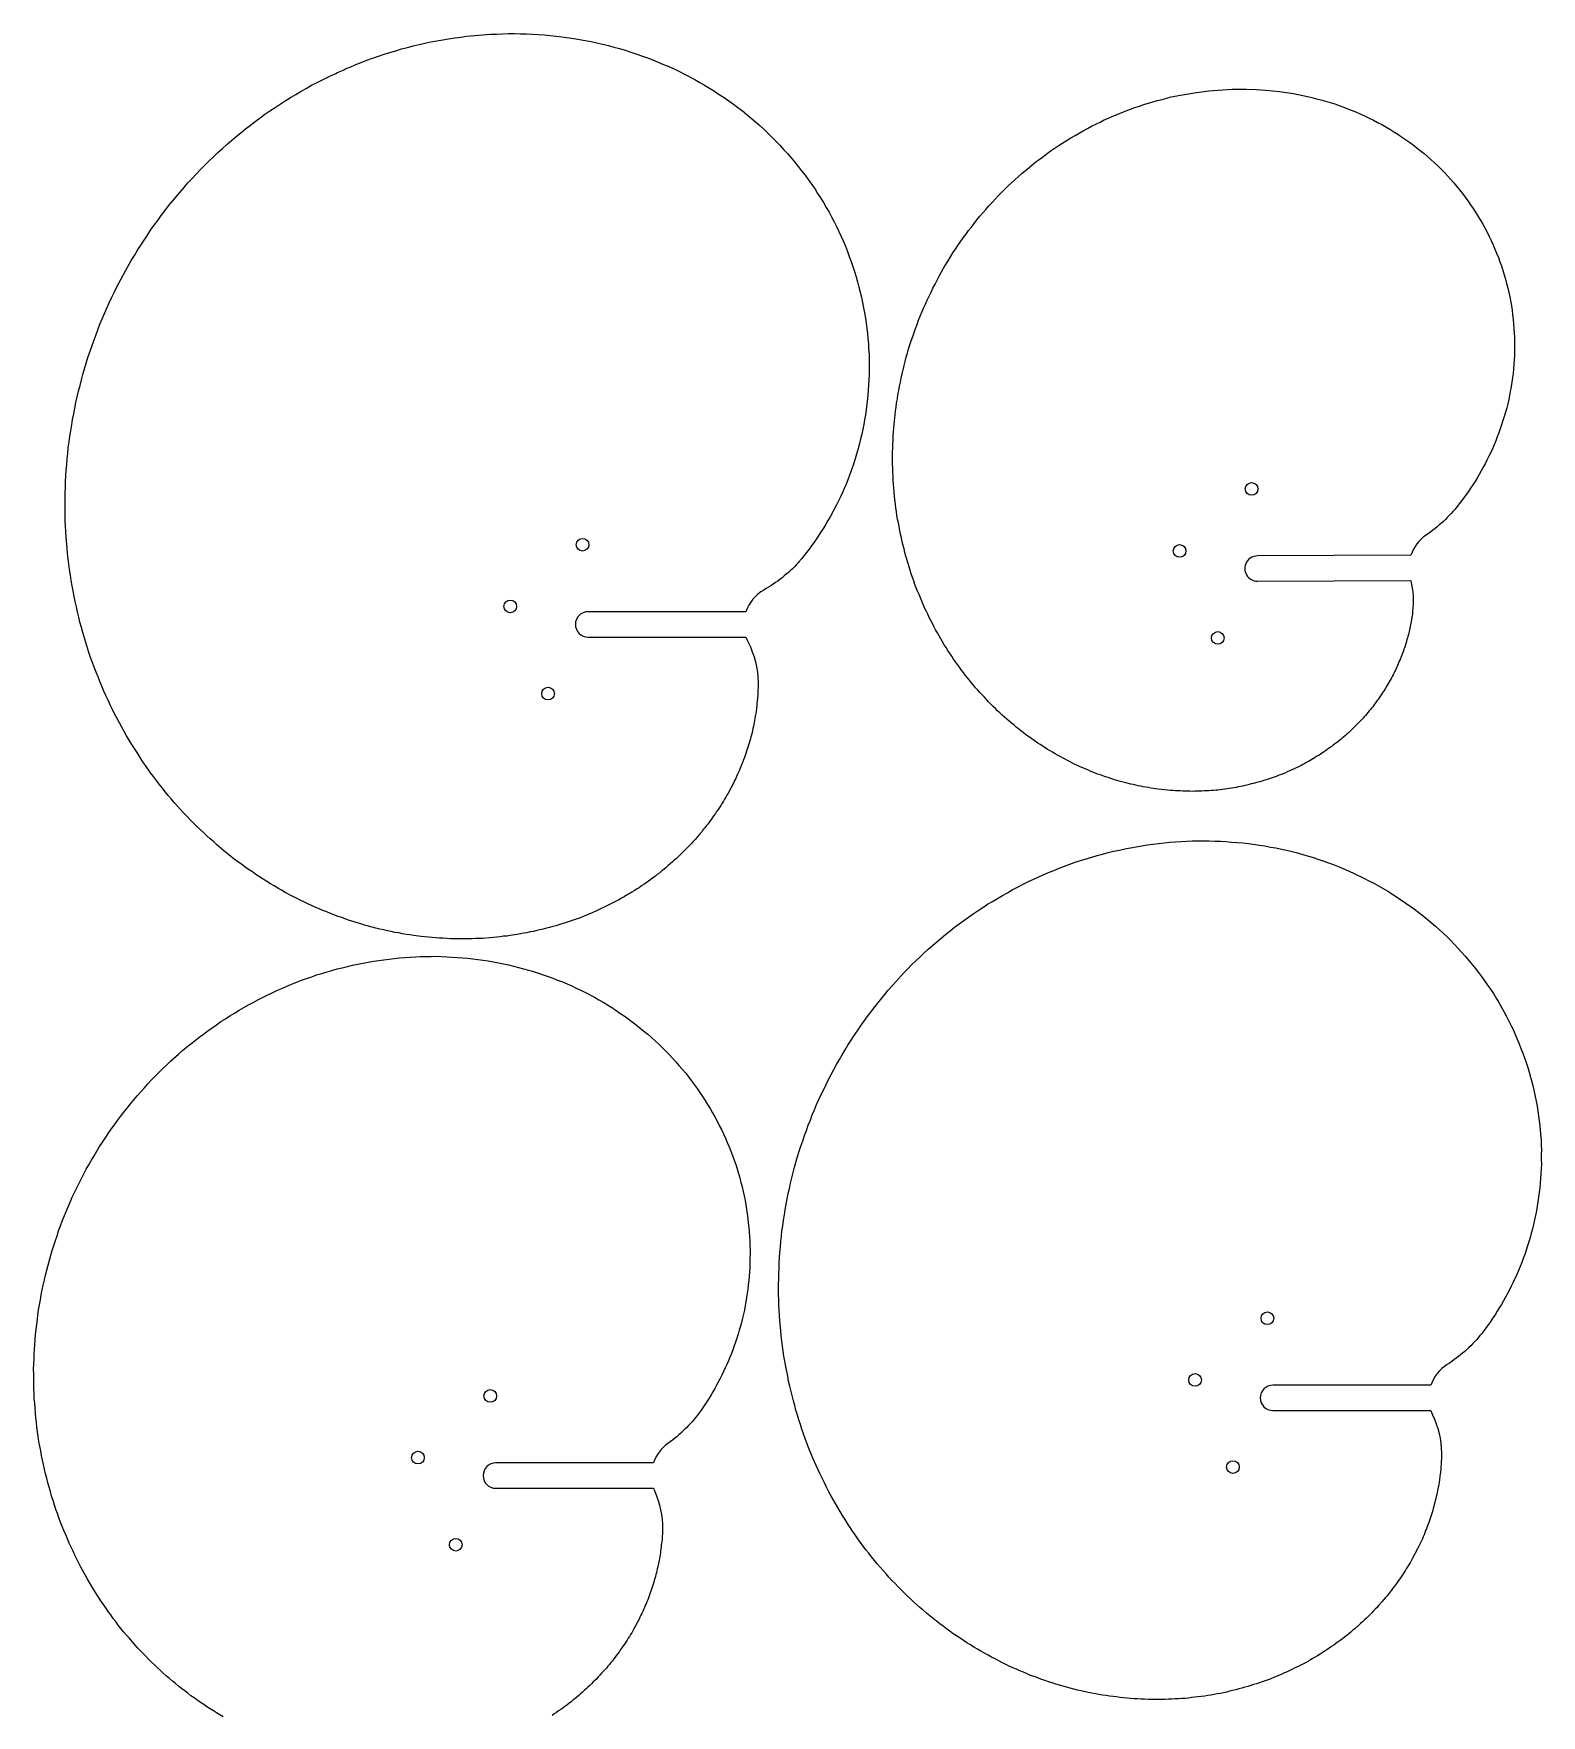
# Model space of a CAD drawing. Header units: millimetres. Extents: x 9 to 992, y -991 to -15.
# Drawn here: x 11 to 487, y -546 to -15 of the extents above; entities that cross this region are included whole.
import ezdxf

# ---------------------------------------------------------------- set-up
doc = ezdxf.new("R2010")
doc.units = ezdxf.units.MM
doc.layers.get('0').update_dxf_attribs({"linetype": 'CONTINUOUS'})

msp = doc.modelspace()

# ---------------------------------------------------------------- linework, layer by layer
for points in [[(236.47, -207.52, -0.110648), (239.65, -220.25), (239.66, -220.76), (239.62, -221.34), (239.63, -221.95), (239.56, -222.58), (239.57, -223.18), (239.51, -223.81), (239.52, -224.42), (239.24, -226.94), (239.17, -227.57), (238.97, -229.46), (238.88, -230.08), (238.72, -230.93), (238.63, -231.61), (238.51, -232.21), (238.36, -232.87), (238.26, -233.55), (238.14, -234.15), (237.99, -234.8), (237.7, -236.11), (237.5, -236.74), (237.35, -237.39), (237.2, -238.05), (236.97, -238.73), (236.83, -239.38), (236.63, -240.01), (236.4, -240.69), (236.2, -241.31), (235.97, -241.99), (235.74, -242.67), (235.54, -243.3), (235.32, -243.98), (235.04, -244.63), (234.81, -245.31), (234.53, -245.96), (234.25, -246.61), (233.97, -247.26), (233.69, -247.91), (233.41, -248.56), (233.13, -249.21), (232.82, -249.92), (232.54, -250.57), (232.21, -251.19), (231.91, -251.89), (230.16, -255.17), (229.75, -255.81), (229.39, -256.49), (229.01, -257.09), (228.65, -257.76), (228.24, -258.41), (227.83, -259.06), (227.42, -259.7), (227.01, -260.35), (226.52, -261.02), (226.11, -261.67), (225.64, -262.29), (225.18, -262.91), (224.77, -263.56), (224.28, -264.23), (223.82, -264.85), (223.3, -265.45), (222.81, -266.12), (222.29, -266.71), (221.8, -267.38), (221.29, -267.97), (220.75, -268.62), (220.23, -269.21), (219.69, -269.86), (219.12, -270.42), (218.58, -271.07), (218.01, -271.63), (217.42, -272.25), (216.82, -272.86), (216.26, -273.43), (215.66, -274.05), (215.01, -274.64), (214.45, -275.2), (213.8, -275.79), (213.15, -276.38), (212.54, -276.92), (211.89, -277.51), (211.24, -278.09), (210.54, -278.66), (209.93, -279.19), (209.23, -279.76), (208.53, -280.32), (207.86, -280.83), (207.16, -281.39), (206.41, -281.92), (205.71, -282.48), (204.99, -282.97), (204.24, -283.5), (203.49, -284.03), (202.76, -284.52), (202.01, -285.05), (201.24, -285.5), (200.44, -286.01), (199.71, -286.49), (198.91, -287), (198.08, -287.43), (197.28, -287.93), (196.45, -288.36), (195.65, -288.87), (194.83, -289.29), (194, -289.72), (193.14, -290.2), (192.27, -290.6), (191.44, -291.02), (189.68, -291.82), (188.78, -292.27), (187.02, -293.07), (186.12, -293.39), (185.24, -293.79), (183.38, -294.53), (182.47, -294.85), (181.49, -295.2), (180.56, -295.57), (179.6, -295.86), (178.65, -296.15), (177.67, -296.5), (176.71, -296.79), (175.7, -297.05), (174.75, -297.34), (173.74, -297.61), (172.74, -297.87), (171.73, -298.14), (170.72, -298.4), (169.74, -298.61), (168.68, -298.85), (167.65, -299.04), (166.59, -299.27), (165.56, -299.46), (164.53, -299.64), (163.5, -299.83), (161.33, -300.14), (160.3, -300.33), (159.19, -300.4), (158.11, -300.56), (157.06, -300.67), (155.92, -300.8), (154.87, -300.9), (152.65, -301.06), (151.52, -301.05), (150.41, -301.13), (149.3, -301.21), (148.17, -301.21), (147.04, -301.2), (144.78, -301.2), (143.64, -301.2), (142.46, -301.17), (141.36, -301.11), (140.2, -301.03), (139.02, -301), (137.86, -300.92), (136.73, -300.79), (135.52, -300.68), (134.37, -300.6), (133.19, -300.44), (130.82, -300.11), (129.64, -299.95), (128.46, -299.79), (127.31, -299.58), (126.11, -299.34), (124.93, -299.18), (123.75, -298.88), (122.54, -298.64), (121.34, -298.4), (120.16, -298.11), (118.93, -297.79), (117.75, -297.5), (116.53, -297.18), (115.35, -296.88), (114.15, -296.51), (112.95, -296.14), (111.74, -295.77), (110.54, -295.39), (109.37, -294.97), (108.14, -294.52), (106.94, -294.15), (105.74, -293.64), (104.57, -293.22), (103.37, -292.71), (102.14, -292.26), (100.95, -291.76), (99.78, -291.2), (98.58, -290.7), (97.41, -290.14), (96.18, -289.56), (95.01, -289), (93.82, -288.37), (92.65, -287.81), (90.26, -286.54), (89.09, -285.85), (87.97, -285.19), (86.81, -284.51), (85.64, -283.82), (84.42, -283.1), (82.14, -281.63), (81, -280.89), (79.89, -280.1), (78.7, -279.33), (77.59, -278.54), (76.45, -277.67), (75.34, -276.88), (74.2, -276), (73.12, -275.16), (71.98, -274.29), (70.92, -273.4), (68.71, -271.55), (67.68, -270.6), (66.57, -269.68), (65.49, -268.7), (64.43, -267.68), (63.4, -266.73), (62.35, -265.7), (61.3, -264.68), (60.27, -263.6), (59.3, -262.55), (58.27, -261.47), (57.24, -260.39), (56.27, -259.34), (55.27, -258.21), (54.3, -257.03), (53.36, -255.92), (52.38, -254.74), (51.47, -253.59), (50.5, -252.4), (49.6, -251.2), (48.71, -249.99), (47.77, -248.76), (46.88, -247.55), (45.15, -245.03), (43.48, -242.41), (42.64, -241.1), (41.81, -239.79), (40.97, -238.48), (40.16, -237.11), (39.44, -235.73), (38.63, -234.36), (37.17, -231.59), (36.39, -230.18), (35.69, -228.74), (34.99, -227.3), (34.34, -225.89), (33.67, -224.39), (32.96, -222.96), (32.37, -221.44), (31.75, -219.98), (31.16, -218.46), (30.56, -216.95), (29.97, -215.43), (29.37, -213.92), (28.81, -212.35), (28.29, -210.81), (26.35, -204.44), (25.91, -202.88), (25.45, -201.23), (25.05, -199.62), (24.67, -197.95), (24.31, -196.36), (23.93, -194.69), (23.6, -193.05), (23.31, -191.36), (22.98, -189.72), (22.68, -188.03), (22.43, -186.36), (22.16, -184.62), (21.94, -182.9), (21.77, -181.22), (21.55, -179.5), (21.38, -177.81), (21.1, -174.33), (21.01, -172.61), (20.87, -170.87), (20.81, -169.11), (20.8, -167.37), (20.74, -165.61), (20.73, -163.87), (20.75, -162.08), (20.77, -160.29), (20.84, -158.53), (20.91, -156.77), (20.98, -155), (21.13, -153.22), (21.28, -151.43), (21.43, -149.64), (21.63, -147.89), (21.78, -146.1), (22.01, -144.29), (22.29, -142.51), (22.55, -140.77), (22.85, -138.94), (23.14, -137.16), (23.47, -135.4), (23.83, -133.59), (24.16, -131.84), (24.58, -130.06), (24.99, -128.28), (25.48, -126.48), (25.9, -124.7), (26.41, -122.97), (26.91, -121.17), (27.45, -119.39), (27.97, -117.67), (29.16, -114.17), (29.79, -112.37), (30.43, -110.65), (31.08, -108.93), (31.76, -107.15), (32.46, -105.46), (33.24, -103.74), (33.94, -102.05), (34.72, -100.33), (35.5, -98.61), (36.33, -96.92), (37.14, -95.28), (39.79, -90.3), (41.66, -87.03), (42.68, -85.37), (43.66, -83.76), (44.65, -82.15), (45.69, -80.57), (46.73, -78.99), (47.77, -77.41), (48.86, -75.86), (50.01, -74.34), (51.15, -72.81), (52.29, -71.29), (53.44, -69.76), (54.63, -68.27), (55.85, -66.85), (57.1, -65.38), (58.35, -63.91), (59.57, -62.49), (60.92, -61.08), (62.19, -59.69), (63.54, -58.28), (64.87, -56.91), (69, -52.91), (70.42, -51.6), (71.88, -50.38), (73.3, -49.07), (74.76, -47.84), (76.26, -46.64), (77.77, -45.44), (79.27, -44.24), (80.83, -43.07), (82.35, -41.95), (83.88, -40.83), (85.46, -39.74), (87.1, -38.68), (88.68, -37.58), (90.31, -36.52), (91.97, -35.53), (93.62, -34.55), (95.28, -33.56), (96.91, -32.63), (98.62, -31.67), (100.35, -30.8), (102, -29.94), (103.48, -29.19, -0.000943), (104.13, -28.88), (105.49, -28.27), (106.26, -27.89, -0.005883), (110.38, -26.07), (110.74, -25.92), (112.55, -25.15), (114.3, -24.48), (116.08, -23.77), (117.89, -23.13), (119.69, -22.49), (121.55, -21.88), (123.33, -21.29), (125.16, -20.73), (127.04, -20.2), (128.85, -19.69), (130.7, -19.21), (132.58, -18.81), (134.41, -18.38), (136.29, -17.98), (138.17, -17.58), (140.07, -17.26), (141.89, -16.96), (143.8, -16.64), (145.7, -16.45), (147.57, -16.18), (151.37, -15.81), (155.12, -15.53), (157.01, -15.47), (158.91, -15.41), (160.81, -15.36), (162.68, -15.35), (164.6, -15.37), (166.44, -15.42), (168.33, -15.49), (170.2, -15.62), (172.06, -15.74), (173.95, -15.95), (175.79, -16.13), (177.68, -16.33), (181.41, -16.85), (183.24, -17.16), (185.05, -17.52), (186.88, -17.83), (188.72, -18.27), (190.5, -18.68), (192.33, -19.12), (194.08, -19.59), (195.88, -20.08), (197.66, -20.62), (199.44, -21.17), (204.68, -22.96), (206.38, -23.66), (208.1, -24.31), (209.76, -25.06), (211.46, -25.76), (213.12, -26.51), (214.76, -27.32), (216.4, -28.12), (219.62, -29.83), (221.2, -30.74), (222.73, -31.62), (224.29, -32.58), (225.85, -33.54), (227.37, -34.56), (228.85, -35.54), (230.32, -36.53), (231.8, -37.64), (233.25, -38.68), (234.67, -39.77), (237.45, -42.05), (238.76, -43.21), (240.13, -44.4), (241.44, -45.57), (242.73, -46.79), (243.99, -48.06), (245.25, -49.32), (246.5, -50.59), (247.68, -51.89), (248.86, -53.18), (250.01, -54.52), (251.16, -55.87), (252.29, -57.27), (253.36, -58.64), (254.43, -60), (255.47, -61.43), (256.44, -62.87), (257.48, -64.29), (258.42, -65.79), (259.33, -67.21), (260.26, -68.71), (261.12, -70.23), (262.01, -71.7), (262.78, -73.24), (263.59, -74.74), (264.37, -76.28), (265.14, -77.83), (266.54, -80.97), (267.18, -82.52), (267.8, -84.11), (268.42, -85.7), (268.99, -87.27), (270.06, -90.51), (270.55, -92.1), (271.01, -93.75), (271.47, -95.39), (271.88, -97.01), (272.28, -98.62), (272.61, -100.26), (272.94, -101.9), (273.21, -103.51), (273.51, -105.21), (273.74, -106.79), (273.98, -108.46), (274.13, -110.07), (274.32, -111.7), (274.44, -113.36), (274.53, -114.95), (274.65, -116.61), (274.66, -118.21), (274.73, -119.85), (274.66, -121.48), (274.67, -123.08), (274.63, -124.66), (274.27, -129.47), (273.76, -134.2), (273.49, -135.72), (273.26, -137.26), (272.99, -138.78), (272.71, -140.3), (272.36, -141.85), (271.98, -143.31), (271.65, -144.8), (271.25, -146.32), (269.95, -150.63), (268.99, -153.45), (268.45, -154.83), (267.92, -156.21), (267.38, -157.6), (266.8, -158.95), (266.24, -160.25), (265.6, -161.58), (264.99, -162.85), (264.35, -164.18), (262.36, -167.92), (261.67, -169.09), (260.96, -170.31), (260.27, -171.47), (259.53, -172.61), (258.79, -173.75), (258.05, -174.89), (257.29, -175.95), (256.5, -177.07), (255.73, -178.13), (254.92, -179.16), (254.13, -180.14), (253.31, -181.17), (252.53, -182.15), (252.26, -182.45, -0.077188), (241.45, -191.05, 0.183873), (235.79, -197.91), (185.91, -197.91, 1), (185.91, -205.91), (235.79, -205.91, 0.03498)], [(445.74, -188.08, -0.082447), (446.33, -197.89), (446.33, -197.93), (446.28, -198.38, -0.006529), (446.17, -199.16), (446.11, -199.47), (446.07, -199.81, -0.004179), (445.98, -200.3), (445.94, -200.49), (445.89, -201), (445.78, -201.51), (445.67, -202.02), (445.55, -202.58), (445.33, -203.6), (445.22, -204.11), (445.1, -204.62), (444.99, -205.13), (444.82, -205.69), (444.71, -206.19), (444.54, -206.7), (444.37, -207.2), (444.26, -207.71), (444.08, -208.27), (443.92, -208.77), (443.75, -209.27), (443.58, -209.77), (443.41, -210.27), (443.18, -210.83), (443.01, -211.33), (442.84, -211.83), (442.62, -212.33), (442.45, -212.83), (442.22, -213.33), (442, -213.82), (441.77, -214.38), (441.54, -214.87), (441.32, -215.37), (441.09, -215.87), (440.87, -216.36), (440.64, -216.86), (440.36, -217.35), (440.13, -217.85), (439.85, -218.34), (439.62, -218.83), (438.49, -220.79), (438.21, -221.28), (437.64, -222.26), (437.31, -222.75), (437.02, -223.24), (436.69, -223.67), (436.41, -224.16), (435.73, -225.12), (435.39, -225.61), (435.05, -226.04), (434.37, -227), (434.04, -227.43), (433.7, -227.92), (433.31, -228.34), (432.97, -228.82), (432.58, -229.24), (432.18, -229.72), (431.85, -230.15), (431.45, -230.63), (431.06, -231.05), (430.67, -231.47), (430.27, -231.95), (429.88, -232.37), (429.43, -232.78), (429.04, -233.2), (428.59, -233.62), (428.2, -234.1), (427.75, -234.51), (427.36, -234.93), (426.91, -235.35), (426.47, -235.71), (426.02, -236.12), (425.57, -236.54), (425.12, -236.95), (424.18, -237.72), (423.73, -238.13), (422.28, -239.31), (421.78, -239.66), (421.27, -240.07), (420.77, -240.42), (420.27, -240.78), (419.77, -241.13), (419.27, -241.54), (418.77, -241.89), (418.21, -242.23), (417.71, -242.59), (417.21, -242.94), (416.66, -243.28), (416.11, -243.57), (415.55, -243.92), (415.05, -244.27), (414.5, -244.56), (413.39, -245.25), (412.78, -245.54), (412.23, -245.82), (411.67, -246.17), (411.07, -246.45), (410.52, -246.74), (409.3, -247.31), (408.75, -247.6), (408.14, -247.88), (407.54, -248.16), (406.94, -248.39), (405.72, -248.95), (405.12, -249.18), (404.46, -249.4), (403.85, -249.68), (403.19, -249.9), (402.59, -250.13), (401.93, -250.35), (401.33, -250.57), (400.67, -250.79), (399.36, -251.23), (398.7, -251.39), (398.05, -251.61), (397.39, -251.78), (396.73, -251.99), (396.02, -252.15), (395.37, -252.31), (394.72, -252.48), (394.01, -252.63), (393.36, -252.8), (392.65, -252.95), (391.94, -253.11), (391.23, -253.21), (390.58, -253.37), (389.88, -253.47), (389.17, -253.63), (388.46, -253.73), (387.76, -253.82), (387, -253.92), (386.29, -254.02), (385.59, -254.12), (384.83, -254.21), (384.13, -254.25), (383.43, -254.35), (382.67, -254.39), (381.92, -254.42), (381.22, -254.47), (380.47, -254.5), (379.71, -254.54), (378.96, -254.58), (378.2, -254.61), (377.51, -254.6), (376.75, -254.63), (375.95, -254.61), (375.2, -254.58), (374.44, -254.62), (373.7, -254.6), (372.95, -254.52), (372.15, -254.5), (371.4, -254.47), (370.66, -254.4), (369.85, -254.37), (365.96, -253.96), (365.17, -253.82), (364.43, -253.74), (363.63, -253.6), (362.84, -253.46), (362.04, -253.32), (361.25, -253.18), (360.46, -253.04), (359.66, -252.89), (358.87, -252.7), (358.09, -252.5), (357.29, -252.36), (355.72, -251.96), (354.87, -251.75), (354.09, -251.5), (353.3, -251.3), (352.52, -251.05), (351.68, -250.78), (350.12, -250.27), (349.28, -250.01), (348.49, -249.76), (347.72, -249.44), (346.88, -249.18), (346.1, -248.87), (345.33, -248.56), (344.49, -248.24), (343.72, -247.87), (342.89, -247.55), (342.12, -247.18), (341.29, -246.86), (340.52, -246.49), (339.69, -246.11), (338.92, -245.75), (338.16, -245.32), (337.33, -244.94), (336.57, -244.52), (335.74, -244.08), (334.98, -243.66), (334.16, -243.22), (333.39, -242.8), (332.58, -242.31), (331.82, -241.82), (331.06, -241.39), (330.24, -240.9), (329.49, -240.36), (328.73, -239.88), (327.92, -239.39), (327.17, -238.85), (325.66, -237.77), (324.85, -237.22), (324.1, -236.68), (323.35, -236.08), (322.61, -235.48), (321.86, -234.94), (321.11, -234.34), (320.37, -233.68), (319.62, -233.09), (318.88, -232.49), (317.4, -231.18), (316.72, -230.53), (315.98, -229.87), (315.24, -229.16), (314.56, -228.51), (313.82, -227.8), (313.15, -227.09), (312.41, -226.38), (311.74, -225.67), (311.07, -224.91), (310.33, -224.19), (309.66, -223.43), (308.99, -222.67), (308.32, -221.9), (307.65, -221.14), (306.98, -220.32), (306.37, -219.56), (305.71, -218.74), (305.04, -217.92), (304.43, -217.1), (303.77, -216.22), (303.17, -215.41), (302.57, -214.54), (301.96, -213.72), (301.36, -212.85), (300.76, -211.92), (299.56, -210.18), (299.02, -209.25), (298.42, -208.32), (297.88, -207.4), (297.29, -206.47), (296.76, -205.49), (296.22, -204.57), (295.69, -203.59), (295.15, -202.61), (294.68, -201.63), (294.14, -200.65), (293.67, -199.68), (293.2, -198.65), (292.67, -197.67), (292.2, -196.64), (291.73, -195.6), (291.32, -194.58), (290.85, -193.55), (290.44, -192.46), (289.97, -191.43), (289.57, -190.35), (289.16, -189.27), (288.81, -188.19), (288.4, -187.11), (288, -185.97), (287.65, -184.89), (287.31, -183.76), (286.96, -182.68), (286.28, -180.41), (286, -179.23), (285.71, -178.1), (285.42, -176.97), (285.15, -175.79), (284.87, -174.6), (284.59, -173.42), (284.36, -172.24), (283.92, -169.88), (283.69, -168.7), (283.48, -167.47), (283.32, -166.24), (283.15, -165.06), (282.67, -161.37), (282.57, -160.15), (282.47, -158.87), (282.37, -157.64), (282.28, -156.36), (282.23, -155.14), (282.19, -153.87), (282.15, -152.59), (282.11, -151.32), (282.07, -150.04), (282.09, -148.77), (282.11, -147.5), (282.13, -146.23), (282.14, -144.97), (282.23, -143.65), (282.3, -142.38), (282.38, -141.06), (282.46, -139.8), (283, -134.6), (283.2, -133.29), (283.34, -131.98), (283.59, -130.67), (283.78, -129.36), (284.04, -128.06), (284.24, -126.7), (284.55, -125.4), (284.8, -124.1), (285.11, -122.8), (285.42, -121.51), (285.73, -120.15), (286.04, -118.86), (286.41, -117.57), (286.78, -116.28), (287.15, -114.93), (287.57, -113.64), (288, -112.36), (288.43, -111.02), (288.85, -109.73), (289.33, -108.46), (289.81, -107.18), (290.3, -105.84), (290.84, -104.57), (291.32, -103.29), (291.86, -102.02), (292.45, -100.75), (292.99, -99.48), (293.59, -98.21), (294.24, -96.95), (294.84, -95.69), (295.49, -94.43), (296.14, -93.17), (296.79, -91.96), (298.21, -89.45), (299.61, -87.06), (300.38, -85.81), (301.14, -84.62), (301.96, -83.44), (302.72, -82.24), (304.35, -79.87), (305.22, -78.75), (306.1, -77.57), (306.97, -76.45), (307.84, -75.27), (308.71, -74.15), (309.64, -73.03), (310.56, -71.92), (311.54, -70.87), (312.52, -69.76), (313.5, -68.7), (314.49, -67.59), (315.46, -66.54), (316.5, -65.49), (317.53, -64.5), (318.56, -63.46), (319.65, -62.47), (320.73, -61.49), (321.82, -60.51), (322.9, -59.52), (324.05, -58.54), (325.18, -57.62), (327.46, -55.78), (328.65, -54.87), (329.84, -54.01), (331.03, -53.15), (332.21, -52.3), (334.7, -50.59), (337.18, -49), (338.42, -48.21), (339.71, -47.48), (341, -46.75), (342.29, -46.02), (343.64, -45.29), (344.92, -44.62), (346.26, -43.95), (347.6, -43.28), (348.95, -42.61), (350.28, -42), (351.67, -41.4), (353.06, -40.85), (354.45, -40.3), (355.83, -39.76), (357.22, -39.21), (358.6, -38.72), (360.04, -38.23), (361.47, -37.75), (365.77, -36.47), (367.2, -36.1), (368.68, -35.73), (370.1, -35.36), (373.06, -34.75), (377.47, -34), (378.93, -33.81), (380.46, -33.62), (381.92, -33.43), (383.44, -33.3), (384.89, -33.16), (386.4, -33.09), (387.86, -33.01), (389.37, -32.94), (392.37, -32.91), (393.88, -32.89), (396.87, -32.98), (398.37, -33.08), (399.86, -33.17), (404.26, -33.64), (405.74, -33.85), (407.22, -34.06), (408.7, -34.28), (410.17, -34.55), (411.64, -34.88), (413.11, -35.2), (414.52, -35.52), (415.98, -35.91), (417.38, -36.29), (418.85, -36.67), (420.24, -37.11), (421.7, -37.55), (423.09, -38.04), (424.48, -38.54), (425.87, -39.09), (427.26, -39.64), (428.59, -40.18), (429.97, -40.79), (431.29, -41.39), (432.61, -42.05), (433.98, -42.71), (435.24, -43.37), (436.56, -44.08), (437.87, -44.8), (439.11, -45.56), (440.36, -46.33), (441.61, -47.1), (442.85, -47.92), (444.1, -48.74), (445.28, -49.62), (446.45, -50.49), (447.63, -51.37), (448.75, -52.3), (449.92, -53.23), (451.04, -54.15), (452.09, -55.13), (453.2, -56.11), (454.25, -57.15), (455.29, -58.18), (456.34, -59.22), (457.33, -60.25), (458.31, -61.33), (459.29, -62.47), (460.22, -63.55), (462.06, -65.83), (462.92, -67.02), (463.77, -68.2), (464.63, -69.39), (465.43, -70.57), (467.02, -73.05), (468.49, -75.52), (469.84, -78.09), (470.52, -79.37), (471.13, -80.71), (471.74, -82.04), (472.29, -83.37), (472.85, -84.7), (473.4, -86.03), (473.89, -87.41), (474.39, -88.73), (475.25, -91.48), (475.62, -92.91), (476, -94.27), (476.37, -95.7), (476.69, -97.06), (477, -98.48), (477.51, -101.31), (477.71, -102.72), (477.9, -104.18), (478.05, -105.58), (478.19, -106.98), (478.32, -108.44), (478.41, -109.84), (478.49, -111.29), (478.51, -112.68), (478.53, -114.13), (478.5, -115.57), (478.47, -116.95), (478.38, -118.39), (478.28, -119.82), (478.14, -121.19), (478.05, -122.63), (477.84, -123.99), (477.64, -125.42), (477.44, -126.78), (476.92, -129.5), (476.65, -130.92), (476.34, -132.27), (476.03, -133.57), (475.66, -134.91), (475.28, -136.26), (474.86, -137.55), (474.43, -138.89), (474.01, -140.17), (473.53, -141.45), (473.04, -142.73), (472.57, -143.95), (472.03, -145.22), (471.5, -146.44), (470.97, -147.65), (470.38, -148.8), (469.79, -150.01), (469.21, -151.17), (468.57, -152.31), (467.99, -153.46), (467.35, -154.61), (466.65, -155.69), (466.02, -156.78), (465.33, -157.81), (464.64, -158.89), (463.96, -159.92), (463.21, -160.93), (462.54, -161.9), (461.8, -162.87), (461.06, -163.83), (460.72, -164.27, -0.077188), (450.61, -173.68, 0.164962), (445.76, -180.08), (397.3, -180.28, 1.000002), (397.34, -188.28)], [(452.61, -451.49, -0.104914), (455.44, -463.61), (455.44, -463.63), (455.44, -463.93, -0.003014), (455.44, -464.29), (455.41, -464.81), (455.42, -465.42), (455.35, -466.05), (455.31, -466.62), (455.32, -467.23), (455.25, -467.86), (455.21, -468.44), (455.07, -469.7), (455.03, -470.28), (454.91, -470.88), (454.78, -472.14), (454.66, -472.74), (454.59, -473.37), (454.22, -475.44), (454.07, -476.1), (453.95, -476.7), (453.8, -477.35), (453.63, -477.93), (453.48, -478.58), (453.33, -479.24), (453.13, -479.86), (453.01, -480.47), (452.81, -481.09), (452.67, -481.75), (452.47, -482.37), (452.27, -483), (452.04, -483.68), (451.84, -484.31), (451.64, -484.93), (451.44, -485.56), (451.16, -486.21), (450.96, -486.84), (450.68, -487.49), (450.43, -488.09), (450.2, -488.77), (449.92, -489.42), (449.67, -490.02), (449.39, -490.67), (449.11, -491.32), (448.78, -491.94), (448.5, -492.59), (448.17, -493.22), (447.89, -493.87), (446.2, -497.04), (445.82, -497.63), (445.49, -498.26), (445.08, -498.9), (444.74, -499.53), (444.33, -500.18), (443.95, -500.77), (443.54, -501.42), (443.16, -502.01), (442.74, -502.66), (442.28, -503.28), (441.9, -503.88), (441.44, -504.5), (440.97, -505.12), (440.51, -505.74), (440.07, -506.31), (439.61, -506.93), (439.15, -507.55), (438.68, -508.17), (438.17, -508.76), (437.65, -509.35), (437.14, -509.95), (436.62, -510.54), (435.59, -511.72), (435.08, -512.32), (434.51, -512.88), (434, -513.47), (433.43, -514.04), (432.86, -514.6), (432.3, -515.17), (431.73, -515.73), (431.11, -516.27), (430.52, -516.89), (429.9, -517.42), (429.33, -517.99), (428.09, -519.06), (427.42, -519.57), (426.8, -520.11), (426.16, -520.7), (425.49, -521.21), (424.81, -521.72), (424.14, -522.23), (423.47, -522.74), (422.8, -523.25), (422.08, -523.73), (421.41, -524.24), (420.69, -524.72), (419.24, -525.69), (418.52, -526.17), (417.79, -526.65), (417.07, -527.13), (416.3, -527.59), (415.52, -528.04), (414.75, -528.5), (413.97, -528.95), (413.2, -529.4), (412.45, -529.81), (409.97, -531.09), (409.17, -531.46), (408.34, -531.89), (407.55, -532.26), (406.67, -532.66), (405.87, -533.04), (404.99, -533.44), (402.44, -534.48), (401.51, -534.85), (400.65, -535.2), (399.75, -535.52), (398.85, -535.84), (397.95, -536.16), (397.04, -536.48), (396.11, -536.72), (395.21, -537.04), (394.26, -537.33), (393.33, -537.57), (392.37, -537.86), (391.45, -538.1), (390.52, -538.34), (389.51, -538.6), (388.53, -538.82), (387.61, -539.06), (386.63, -539.27), (385.65, -539.48), (384.64, -539.61), (383.66, -539.83), (382.63, -540.01), (381.63, -540.14), (380.65, -540.36), (379.59, -540.46), (378.59, -540.59), (377.59, -540.73), (376.53, -540.83), (375.53, -540.96), (374.47, -541.07), (373.44, -541.12), (372.39, -541.23), (371.31, -541.25), (370.28, -541.31), (369.2, -541.33), (368.17, -541.39), (366.01, -541.44), (364.91, -541.38), (363.83, -541.41), (362.78, -541.38), (361.67, -541.33), (360.57, -541.27), (359.46, -541.22), (358.36, -541.17), (357.26, -541.11), (356.18, -541.01), (355.05, -540.87), (353.97, -540.77), (352.85, -540.63), (351.72, -540.5), (350.59, -540.37), (349.49, -540.18), (348.39, -540), (347.21, -539.83), (346.13, -539.6), (344.98, -539.38), (343.88, -539.2), (341.63, -538.67), (340.48, -538.45), (339.33, -538.11), (338.2, -537.84), (337.02, -537.55), (335.93, -537.24), (333.63, -536.55), (332.48, -536.2), (331.35, -535.8), (330.23, -535.41), (329.08, -535.06), (327.99, -534.61), (326.81, -534.19), (325.69, -533.79), (324.55, -533.32), (323.4, -532.84), (322.31, -532.39), (321.19, -531.86), (320.04, -531.39), (318.92, -530.86), (317.8, -530.33), (316.63, -529.78), (314.45, -528.62), (313.28, -528.06), (312.22, -527.43), (311.07, -526.82), (309.96, -526.16), (308.89, -525.53), (307.78, -524.87), (306.66, -524.21), (305.58, -523.5), (304.46, -522.84), (303.4, -522.07), (302.31, -521.36), (301.22, -520.65), (300.16, -519.89), (299.1, -519.12), (298.02, -518.28), (296.96, -517.52), (295.93, -516.7), (294.9, -515.89), (293.84, -514.99), (292.81, -514.17), (291.8, -513.31), (290.74, -512.41), (289.77, -511.49), (288.71, -510.6), (287.73, -509.68), (286.76, -508.76), (285.75, -507.76), (284.8, -506.79), (283.8, -505.79), (282.85, -504.82), (281.85, -503.82), (280.93, -502.79), (280.01, -501.77), (279.06, -500.67), (278.14, -499.64), (277.24, -498.57), (276.35, -497.49), (275.43, -496.34), (274.54, -495.26), (273.67, -494.14), (272.83, -492.96), (271.96, -491.83), (271.12, -490.65), (270.29, -489.47), (269.45, -488.29), (268.64, -487.06), (267.88, -485.86), (267.06, -484.63), (266.28, -483.34), (265.55, -482.09), (264.76, -480.8), (264.03, -479.55), (263.3, -478.29), (262.6, -476.99), (261.89, -475.68), (261.22, -474.32), (260.54, -472.96), (259.19, -470.24), (258.56, -468.91), (257.91, -467.5), (257.31, -466.11), (256.72, -464.73), (255.58, -461.86), (255.01, -460.42), (254.52, -458.96), (253.95, -457.53), (253.46, -456.07), (252.97, -454.61), (252.51, -453.09), (252.04, -451.58), (251.58, -450.07), (251.17, -448.59), (250.76, -447.1), (249.61, -442.49), (249.26, -440.9), (248.96, -439.34), (248.35, -436.22), (248.07, -434.61), (247.77, -433.05), (247.55, -431.46), (247.35, -429.83), (247.13, -428.24), (246.93, -426.6), (246.79, -425), (246.5, -421.78), (246.38, -420.12), (246.27, -418.45), (246.2, -416.82), (246.14, -415.19), (246.1, -413.5), (246.09, -411.89), (246.1, -410.24), (246.15, -408.53), (246.16, -406.87), (246.23, -405.24), (246.27, -403.53), (246.42, -401.87), (246.51, -400.19), (246.66, -398.54), (246.84, -396.83), (247.01, -395.12), (247.16, -393.47), (247.38, -391.79), (247.64, -390.06), (247.92, -388.41), (248.19, -386.76), (248.81, -383.35), (249.16, -381.67), (249.52, -380), (249.88, -378.32), (250.29, -376.67), (250.73, -374.97), (251.14, -373.33), (252.11, -369.98), (252.6, -368.31), (253.15, -366.66), (253.69, -365.02), (254.26, -363.32), (254.85, -361.7), (255.44, -360.09), (256.12, -358.45), (256.74, -356.78), (257.43, -355.21), (258.11, -353.57), (259.56, -350.34), (260.33, -348.76), (261.89, -345.59), (264.37, -340.91), (265.28, -339.33), (266.16, -337.8), (267.09, -336.29), (267.98, -334.76), (268.99, -333.23), (269.92, -331.73), (270.96, -330.28), (271.94, -328.81), (272.98, -327.36), (274.04, -325.86), (277.31, -321.6), (279.59, -318.81), (280.73, -317.42), (281.92, -316.05), (283.09, -314.74), (285.58, -312.06), (286.79, -310.78), (288.09, -309.47), (289.36, -308.21), (290.68, -306.98), (292, -305.75), (293.32, -304.52), (296.06, -302.11), (297.41, -300.96), (298.83, -299.79), (300.28, -298.69), (301.68, -297.57), (303.13, -296.47), (304.58, -295.38), (306.05, -294.36), (307.55, -293.29), (309.08, -292.3), (310.55, -291.29), (312.08, -290.3), (313.63, -289.39), (315.2, -288.43), (316.75, -287.52), (318.35, -286.64), (319.9, -285.73), (321.53, -284.93), (323.13, -284.05), (324.76, -283.25), (326.35, -282.5), (328.03, -281.72), (329.68, -281), (331.33, -280.28), (333.03, -279.58), (334.71, -278.94), (336.41, -278.25), (338.06, -277.66), (339.78, -277.04), (341.48, -276.48), (344.98, -275.41), (346.71, -274.93), (348.43, -274.44), (350.21, -273.99), (351.9, -273.55), (353.7, -273.18), (355.45, -272.78), (357.22, -272.45), (358.99, -272.13), (360.76, -271.8), (362.51, -271.53), (364.3, -271.29), (369.61, -270.71), (371.4, -270.6), (373.2, -270.48), (374.99, -270.37), (376.75, -270.31), (378.52, -270.25), (380.31, -270.27), (382.1, -270.28), (383.86, -270.35), (385.65, -270.37), (387.38, -270.5), (389.17, -270.65), (390.9, -270.77), (392.69, -270.92), (394.45, -271.12), (397.91, -271.63), (399.64, -271.88), (401.4, -272.22), (403.1, -272.52), (408.28, -273.68), (409.93, -274.09), (411.6, -274.58), (414.95, -275.56), (416.65, -276.12), (418.29, -276.67), (421.53, -277.85), (423.12, -278.5), (424.76, -279.17), (426.32, -279.87), (427.88, -280.57), (430.95, -282.06), (432.54, -282.84), (434.04, -283.64), (435.52, -284.49), (437, -285.35), (438.48, -286.2), (439.93, -287.11), (441.38, -288.01), (442.81, -288.97), (444.18, -289.9), (445.57, -290.91), (446.92, -291.89), (448.32, -292.9), (449.63, -293.93), (450.92, -295.01), (452.21, -296.1), (453.5, -297.19), (454.76, -298.32), (455.97, -299.43), (457.2, -300.62), (458.39, -301.78), (459.54, -303), (460.69, -304.21), (461.8, -305.4), (462.92, -306.66), (464, -307.9), (465.04, -309.19), (466.09, -310.48), (467.11, -311.82), (468.08, -313.13), (469.05, -314.45), (469.98, -315.81), (470.87, -317.15), (471.81, -318.52), (472.67, -319.91), (473.53, -321.3), (475.09, -324.13), (475.87, -325.54), (476.63, -327.01), (477.33, -328.45), (478.03, -329.89), (478.7, -331.38), (479.32, -332.84), (480, -334.33), (480.54, -335.82), (481.13, -337.34), (481.68, -338.82), (482.17, -340.28), (482.68, -341.82), (483.14, -343.34), (483.52, -344.87), (483.99, -346.38), (484.37, -347.92), (484.7, -349.43), (485, -350.99), (485.33, -352.5), (485.64, -354.06), (485.89, -355.59), (486.09, -357.1), (486.31, -358.68), (486.46, -360.16), (486.63, -361.72), (486.87, -364.78), (486.91, -366.33), (486.98, -367.83), (486.96, -369.36), (486.95, -370.89), (486.97, -372.36), (486.9, -373.86), (486.84, -375.36), (486.75, -376.91), (486.63, -378.38), (486.47, -379.83), (486.27, -381.32), (486.1, -382.76), (485.91, -384.26), (485.69, -385.68), (485.39, -387.12), (485.17, -388.53), (484.82, -389.95), (484.52, -391.39), (484.19, -392.75), (483.79, -394.13), (483.47, -395.49), (483.01, -396.85), (482.64, -398.18), (482.18, -399.54), (481.75, -400.85), (481.25, -402.18), (480.77, -403.45), (480.29, -404.73), (479.76, -405.98), (479.22, -407.23), (478.06, -409.68), (477.47, -410.9), (476.92, -412.07), (475.68, -414.41), (474.36, -416.64), (473.7, -417.75), (473.06, -418.82), (472.35, -419.91), (471.67, -420.94), (470.98, -421.98), (470.25, -422.99), (469.54, -423.94), (468.8, -424.95), (468.1, -425.91), (467.59, -426.52, -0.077188), (457.22, -435.64, 0.171193), (452.09, -442.18), (402.2, -442.18, 1), (402.2, -450.18), (452.09, -450.18, 0.028109)]]:
    msp.add_lwpolyline(points, format="xyb", close=True)
msp.add_lwpolyline([(70.7, -546.85), (69.66, -546.3), (68.59, -545.67), (67.61, -545.01), (66.55, -544.38), (65.56, -543.72), (64.53, -543.04), (63.54, -542.38), (61.53, -540.91), (60.49, -540.22), (59.56, -539.46), (58.55, -538.73), (57.57, -537.94), (56.57, -537.2), (55.61, -536.36), (54.63, -535.58), (53.68, -534.74), (52.7, -533.95), (51.75, -533.11), (50.87, -532.24), (49.92, -531.4), (48.99, -530.51), (48.07, -529.62), (47.14, -528.73), (46.25, -527.78), (44.45, -525.9), (43.55, -524.95), (40.94, -521.97), (40.07, -520.97), (39.25, -520), (38.41, -518.95), (37.57, -517.91), (36.81, -516.83), (35.96, -515.79), (35.15, -514.69), (34.39, -513.62), (33.6, -512.46), (32.84, -511.39), (32.05, -510.24), (31.31, -509.12), (30.61, -507.94), (29.87, -506.82), (28.46, -504.46), (27.78, -503.24), (27.07, -502.06), (25.71, -499.6), (25.11, -498.35), (24.43, -497.12), (23.83, -495.87), (23.26, -494.57), (22.65, -493.32), (22.08, -492.01), (21.51, -490.71), (20.94, -489.4), (20.36, -488.1), (19.87, -486.77), (19.33, -485.41), (18.83, -484.08), (18.37, -482.7), (17.87, -481.38), (17.41, -480), (16.94, -478.61), (16.5, -477.18), (16.12, -475.78), (15.7, -474.42), (15.35, -472.97), (14.96, -471.56), (14.6, -470.11), (14.22, -468.7), (13.94, -467.22), (13.63, -465.79), (13.27, -464.33), (13.05, -462.88), (12.77, -461.4), (12.49, -459.92), (12.09, -456.91), (11.86, -455.45), (11.69, -453.9), (11.54, -452.42), (11.4, -450.94), (11.28, -449.41), (11.16, -447.88), (11.04, -446.35), (11, -444.8), (10.93, -443.3), (10.85, -440.19), (10.86, -438.66), (10.82, -437.11), (10.86, -435.53), (10.95, -433.98), (10.99, -432.4), (11.08, -430.85), (11.18, -429.3), (11.32, -427.77), (11.44, -426.17), (11.78, -423.02), (12, -421.47), (12.17, -419.9), (12.4, -418.35), (12.7, -416.78), (12.95, -415.18), (13.23, -413.66), (13.53, -412.09), (13.88, -410.54), (14.21, -408.92), (14.57, -407.38), (15, -405.81), (15.36, -404.26), (15.79, -402.69), (16.22, -401.13), (16.71, -399.59), (17.2, -398.04), (17.68, -396.5), (18.22, -394.99), (18.71, -393.45), (19.27, -391.88), (19.86, -390.4), (21.1, -387.32), (21.69, -385.84), (22.36, -384.33), (23.03, -382.82), (23.75, -381.33), (24.47, -379.85), (25.19, -378.37), (25.91, -376.89), (27.46, -373.98), (28.29, -372.55), (29.06, -371.1), (29.94, -369.7), (30.76, -368.27), (31.67, -366.82), (32.54, -365.42), (33.47, -364.05), (34.4, -362.67), (35.33, -361.3), (36.31, -359.96), (37.3, -358.61), (38.28, -357.27), (39.34, -355.9), (40.34, -354.64), (41.38, -353.32), (42.46, -352.03), (43.55, -350.74), (44.68, -349.48), (45.82, -348.22), (46.93, -347.01), (48.07, -345.75), (49.23, -344.57), (50.47, -343.36), (51.63, -342.18), (52.85, -341.02), (54.06, -339.87), (56.59, -337.62), (57.86, -336.49), (59.15, -335.44), (60.46, -334.35), (61.8, -333.33), (63.09, -332.28), (64.49, -331.29), (65.83, -330.27), (67.22, -329.28), (68.59, -328.34), (69.98, -327.34), (71.4, -326.43), (72.82, -325.52), (74.29, -324.64), (75.68, -323.78), (77.2, -322.92), (78.64, -322.09), (80.14, -321.28), (81.63, -320.48), (83.1, -319.72), (84.62, -319), (86.16, -318.22), (87.66, -317.55), (89.23, -316.85), (90.77, -316.2), (93.85, -314.91), (95.45, -314.29), (97.02, -313.73), (98.64, -313.19), (100.2, -312.62), (101.79, -312.14), (103.47, -311.63), (105.03, -311.19), (106.67, -310.73), (108.29, -310.32), (109.91, -309.92), (111.57, -309.54), (113.16, -309.18), (114.8, -308.86), (116.49, -308.56), (118.11, -308.28), (121.44, -307.79), (123.07, -307.59), (124.71, -307.39), (126.4, -307.22), (128.06, -307.11), (129.72, -306.99), (131.38, -306.88), (133.02, -306.81), (134.7, -306.77), (136.36, -306.79), (137.99, -306.73), (139.68, -306.82), (141.33, -306.84), (142.94, -306.95), (144.62, -307.05), (146.22, -307.17), (147.88, -307.32), (149.5, -307.51), (151.13, -307.71), (152.76, -307.91), (154.41, -308.19), (156.01, -308.44), (157.63, -308.77), (159.2, -309.07), (160.8, -309.46), (162.42, -309.79), (163.99, -310.22), (165.56, -310.65), (167.13, -311.09), (168.7, -311.52), (170.24, -312.01), (171.75, -312.55), (173.27, -313.08), (174.78, -313.62), (176.27, -314.21), (177.8, -314.83), (179.29, -315.42), (180.75, -316.06), (182.18, -316.76), (183.61, -317.45), (185.09, -318.17), (187.9, -319.66), (189.27, -320.46), (190.65, -321.26), (192.02, -322.06), (193.37, -322.91), (194.72, -323.76), (195.98, -324.63), (197.3, -325.53), (198.6, -326.49), (199.84, -327.41), (201.13, -328.37), (203.55, -330.32), (204.74, -331.35), (205.92, -332.38), (207.11, -333.41), (208.22, -334.47), (209.37, -335.55), (210.45, -336.65), (211.53, -337.76), (212.58, -338.92), (213.66, -340.03), (214.63, -341.21), (215.68, -342.37), (216.65, -343.55), (217.59, -344.78), (218.51, -345.94), (219.43, -347.22), (220.32, -348.43), (221.18, -349.69), (222.04, -350.95), (222.88, -352.26), (223.66, -353.54), (224.45, -354.83), (225.23, -356.11), (225.99, -357.44), (226.66, -358.8), (227.37, -360.11), (228.05, -361.47), (228.67, -362.8), (229.27, -364.19), (229.89, -365.52), (230.49, -366.9), (231.01, -368.31), (231.55, -369.67), (232.07, -371.07), (232.53, -372.46), (232.97, -373.89), (233.41, -375.32), (233.82, -376.67), (234.18, -378.13), (234.57, -379.53), (234.87, -380.96), (235.21, -382.34), (235.49, -383.82), (235.74, -385.22), (236, -386.63), (236.17, -388.05), (236.4, -389.5), (236.52, -390.9), (236.7, -392.33), (236.82, -393.73), (236.91, -395.18), (236.99, -396.55), (237.03, -397.97), (237.07, -399.39), (237.06, -400.79), (237.05, -402.18), (237.05, -403.58), (236.99, -404.95), (236.9, -406.36), (236.78, -407.7), (236.64, -409.1), (236.53, -410.44), (236.34, -411.8), (236.18, -413.11), (235.98, -414.48), (235.5, -417.15), (235.28, -418.43), (234.98, -419.74), (234.69, -421.05), (234.34, -422.33), (234.02, -423.56), (233.67, -424.84), (233.27, -426.1), (232.9, -427.3), (232.5, -428.55), (232.05, -429.78), (231.62, -430.95), (231.2, -432.12), (230.69, -433.32), (230.22, -434.47), (229.74, -435.62), (229.21, -436.73), (228.16, -438.97), (227.66, -440.04), (226.52, -442.17), (225.92, -443.18), (225.37, -444.22), (224.76, -445.23), (224.11, -446.21), (223.5, -447.23), (222.24, -449.09), (221.62, -450.02), (221.03, -450.89, -0.077188), (211.16, -460.55, 0.15731), (206.59, -466.72), (156.76, -466.72, 1), (156.76, -474.72), (206.59, -474.72, 0.020965), (206.97, -475.7, -0.102467), (209.45, -487.61), (209.42, -487.99), (209.44, -488.6), (209.39, -489.17), (209.35, -489.75), (209.31, -490.33), (209.27, -490.91), (209.2, -491.54), (209.16, -492.12), (209.04, -492.72), (209, -493.3), (208.93, -493.93), (208.84, -494.48), (208.77, -495.11), (208.65, -495.71), (208.53, -496.31), (208.46, -496.94), (208.37, -497.49), (208.07, -498.93), (207.95, -499.54), (207.78, -500.11), (207.63, -500.77), (207.51, -501.37), (207.34, -501.94), (207.19, -502.6), (207.02, -503.17), (206.82, -503.8), (206.7, -504.4), (206.5, -505.03), (206.1, -506.28), (205.84, -506.88), (205.67, -507.46), (205.47, -508.08), (205.22, -508.68), (204.99, -509.36), (204.74, -509.96), (204.49, -510.56), (204.24, -511.16), (203.98, -511.76), (203.71, -512.41), (203.45, -513.01), (203.2, -513.61), (202.87, -514.23), (202.62, -514.83), (202.29, -515.45), (202.03, -516.05), (200.4, -519.12), (200.02, -519.71), (199.69, -520.34), (199.31, -520.93), (198.95, -521.48), (198.62, -522.1), (198.24, -522.69), (197.82, -523.34), (197.44, -523.94), (197.01, -524.51), (196.62, -525.1), (196.19, -525.67), (195.8, -526.27), (195.37, -526.83), (194.9, -527.45), (194.47, -528.02), (194.03, -528.59), (193.6, -529.16), (193.08, -529.75), (192.65, -530.32), (192.16, -530.86), (191.7, -531.48), (191.21, -532.02), (190.7, -532.61), (190.21, -533.15), (189.64, -533.72), (189.15, -534.26), (188.64, -534.85), (188.1, -535.37), (187.56, -535.88), (186.99, -536.44), (186.45, -536.96), (185.89, -537.52), (185.35, -538.03), (184.73, -538.57), (184.16, -539.14), (183.57, -539.62), (182.95, -540.16), (182.36, -540.64), (181.74, -541.18), (181.15, -541.67), (180.53, -542.2), (179.89, -542.66), (179.22, -543.17), (178.63, -543.66), (177.98, -544.12), (177.31, -544.62), (176.62, -545.05), (175.95, -545.56), (175.25, -545.99), (174.61, -546.45)], format="xyb")
for centre in [(395.47, -159.13), (184.16, -176.75), (372.73, -178.71), (161.33, -196.23), (384.8, -206.18), (173.3, -223.75), (400.45, -421.02), (377.63, -440.5), (155.02, -445.56), (132.19, -465.04), (389.59, -468.02), (144.15, -492.56)]:
    msp.add_circle(centre, 2)

doc.saveas('drawing.dxf')
